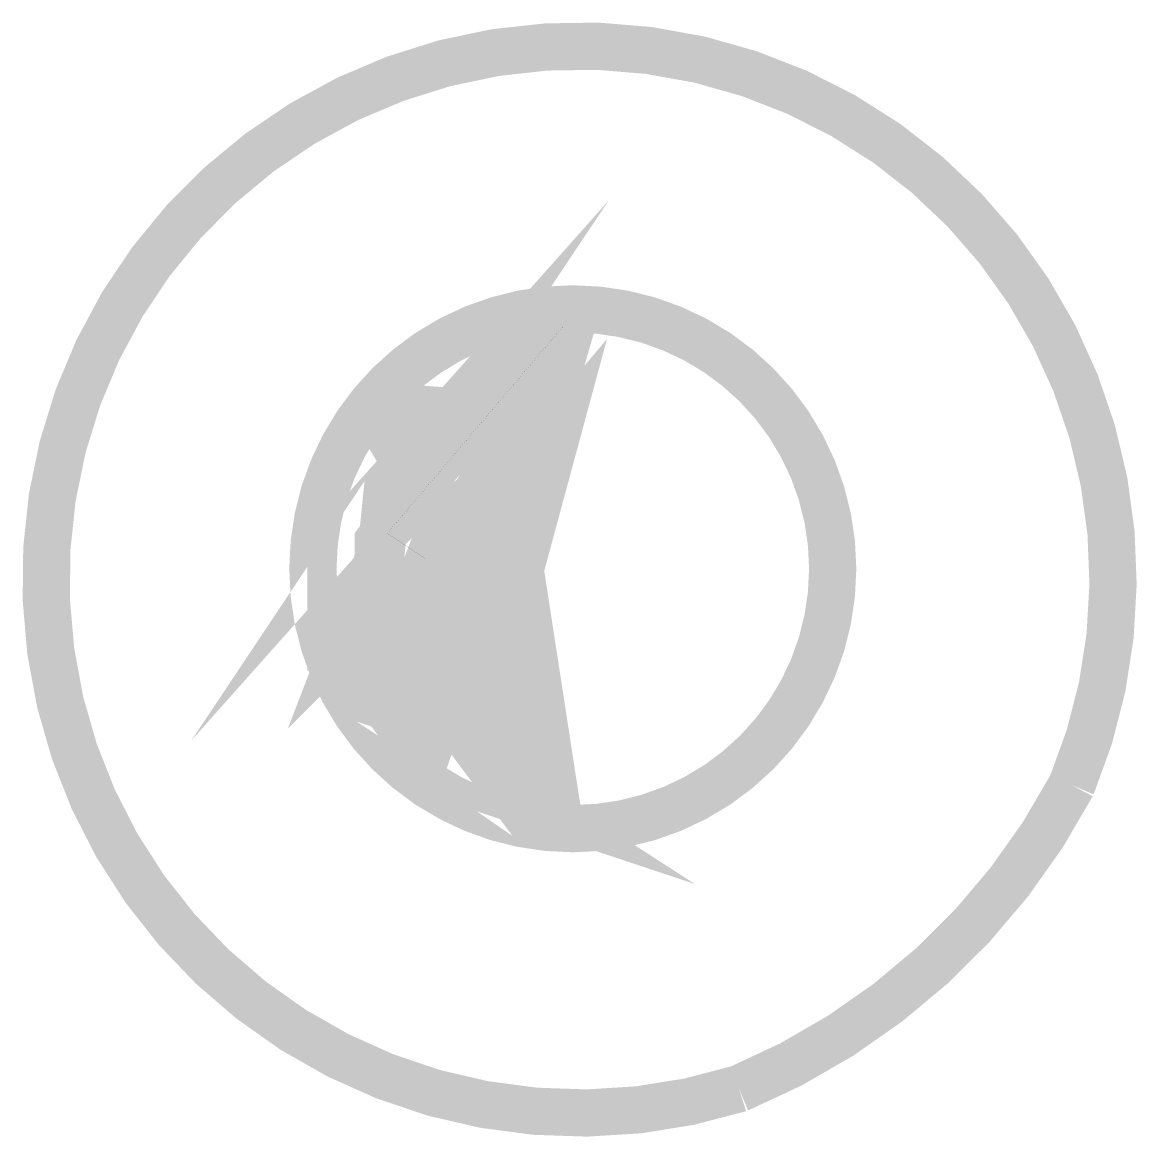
# Model space of a CAD drawing. Extents: x 0.06 to 2.42, y -0.02 to 2.34.
import ezdxf

# ---------------------------------------------------------------- set-up
doc = ezdxf.new("R2010")
doc.units = 0
doc.header["$MEASUREMENT"] = 0
doc.layers.get('0').update_dxf_attribs({"linetype": 'CONTINUOUS'})

msp = doc.modelspace()

# ---------------------------------------------------------------- linework, layer by layer
at = {"const_width": 0.1}
msp.add_lwpolyline([(1.581607003214868, 0.08601341998707923, -4.517192496267523), (2.285926763787198, 0.7282580290840954, -0.174118179740024), (1.581607003214868, 0.08601341998707923, 0.1090540078102285)], format="xyb", dxfattribs=at)
for points, const_width in [([(1.222543332715709, 1.699039449921973), (1.023396846572311, 1.341019871777846), (0.9171853571090907, 1.26145995716168), (0.8109739129259879, 1.102340153015092), (0.7578681681943777, 1.049300209937648), (0.8242503604289197, 1.221680012396469), (0.8375267626517342, 1.354279845004335), (0.864079657657598, 1.394059814855289), (0.7578681681943777, 1.274719955473913), (0.7180388709656995, 1.181900042545514), (0.7180388709656995, 1.115600126241581), (0.9437382521149544, 1.407319788081779), (1.036673248795125, 1.513399674236666), (0.8773560598804124, 1.526659647463152), (0.8375267626517342, 1.473619729471455), (0.8773560598804124, 1.407319788081779), (1.063226143800989, 1.606219562079318), (1.129608290755421, 1.659259505156761), (1.222543332715709, 1.685779476695483), (1.195990437709845, 1.592959588852832), (0.9171853571090907, 0.7841005196361728), (0.8773560598804124, 0.8371404627136165), (1.049949696298057, 0.7178005782464965), (1.129608290755421, 0.6912806067077746), (0.9039089548862762, 0.8371404627136165), (0.8242503604289197, 1.022780238398926)], 0.1), ([(1.209266885212777, 1.699039449921973), (0.8375267626517342, 1.26145995716168), (0.9171853571090907, 1.208420014084236)], 0.0001)]:
    msp.add_lwpolyline(points, dxfattribs=dict(const_width=const_width))
at = {"const_width": 0.09999999999999998}
msp.add_lwpolyline([(0.6798559811818989, 1.186260998502803, 1), (1.779855981181899, 1.186260998502803, 1)], format="xyb", close=True, dxfattribs=at)
msp.add_solid([(1.249096182441455, 0.664760660254796), (0.7127740785579901, 0.9717778261215935), (1.169437587984099, 1.181900042545514), (1.302201927173066, 1.672519478383251)])

doc.saveas('drawing.dxf')
